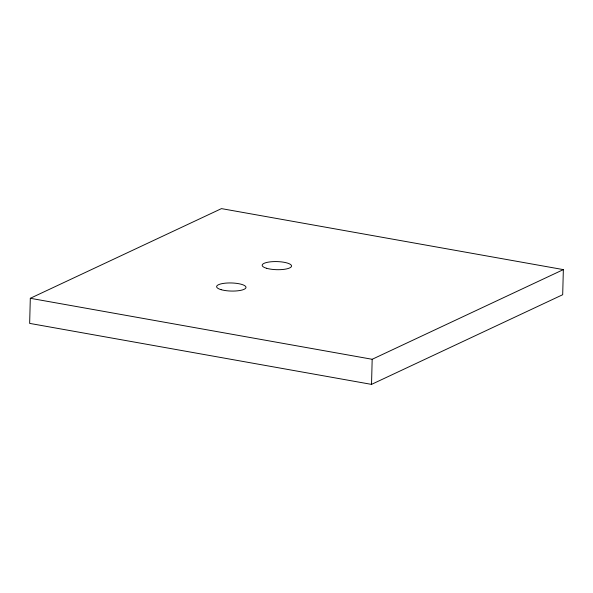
<?xml version="1.0" encoding="UTF-8"?>
<svg xmlns="http://www.w3.org/2000/svg" width="593" height="593" viewBox="0 0 593 593"><rect width="100%" height="100%" fill="white"/><g stroke="black" fill="none" stroke-linecap="round" stroke-linejoin="round"><path stroke-width="0.89" d="M30.31 298.286L29.65 323.385L371.522 384.383L562.69 294.714L563.35 269.615L221.478 208.617L30.31 298.286L372.182 359.284L563.35 269.615M371.522 384.383L372.182 359.284M266.635 268.295A14.692 4.047 1.5 0 0 291.111 266.976A14.692 4.047 1.5 0 0 272.876 261.646A14.692 4.047 1.5 0 0 266.635 268.295M221.07 289.666A14.692 4.047 1.5 0 0 245.554 288.346A14.692 4.047 1.5 0 0 227.319 283.017A14.692 4.047 1.5 0 0 221.07 289.666"/></g></svg>
